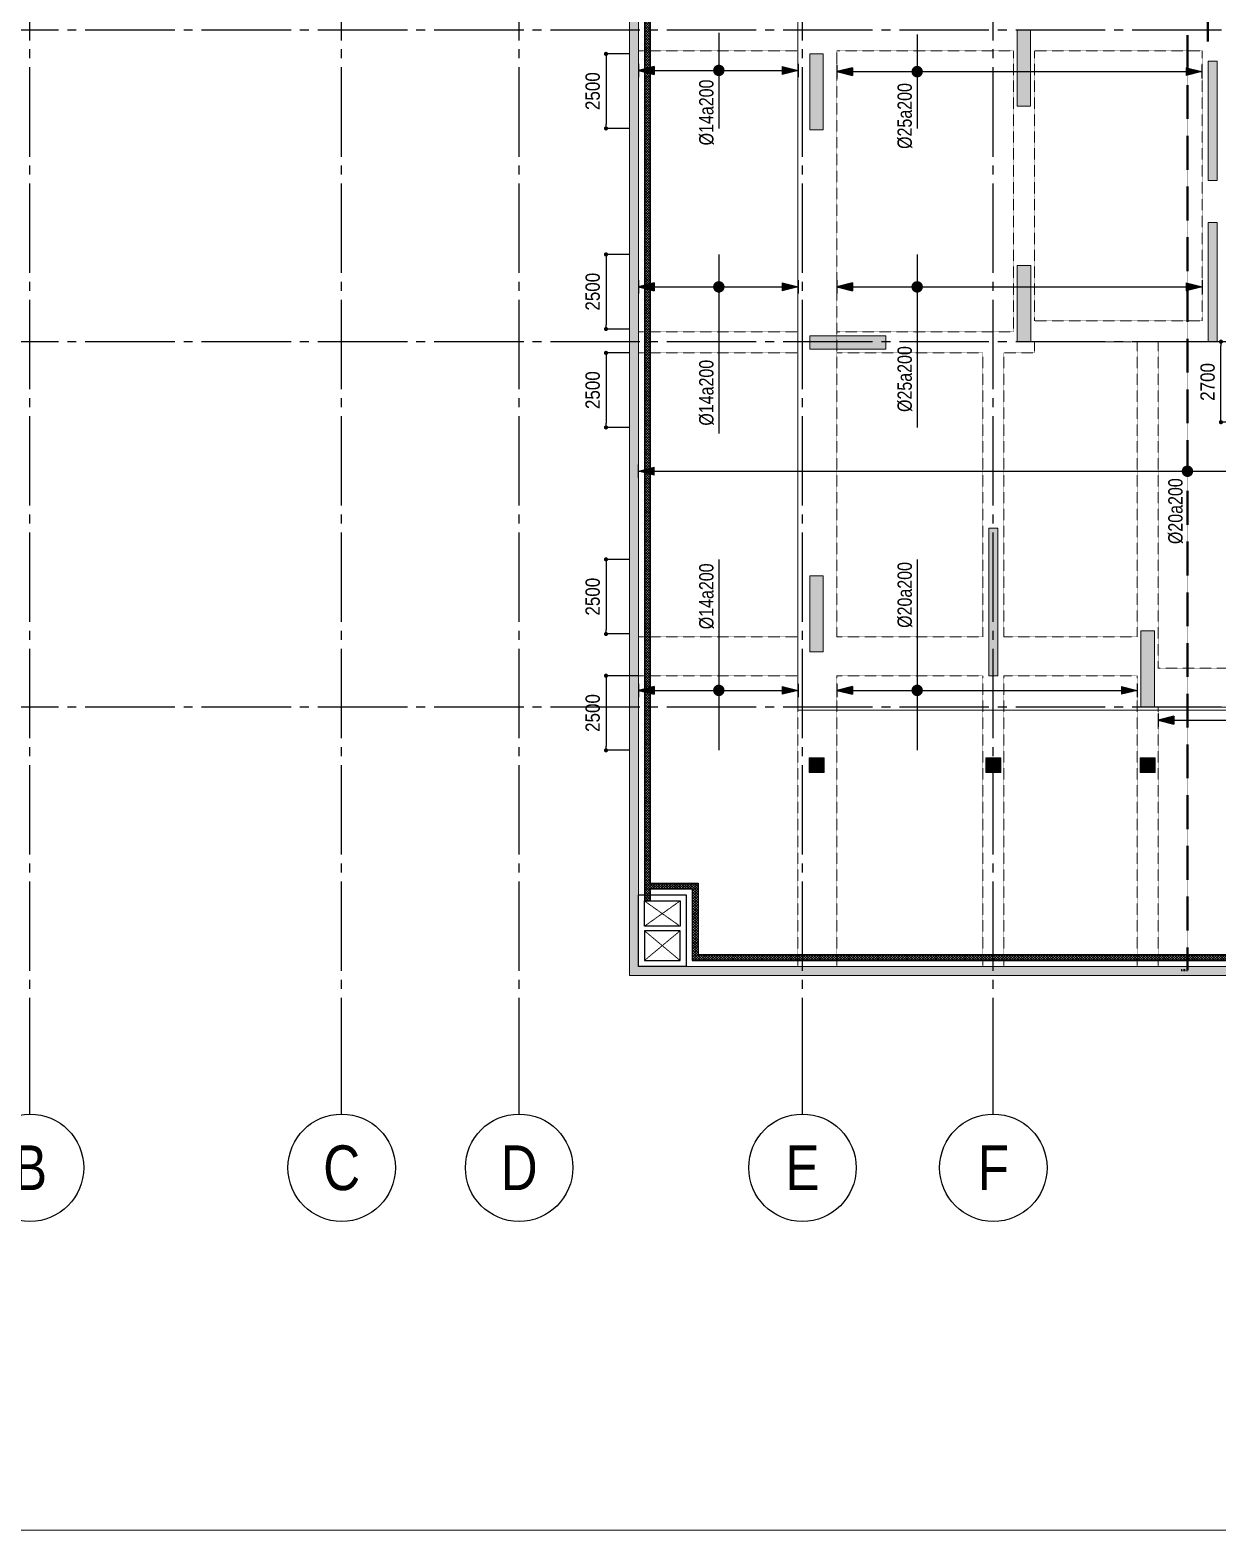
# Model space of a CAD drawing. Header units: millimetres. Extents: x -3819597 to -2591384, y 582389 to 820195.
# Drawn here: x -3420124 to -3380324, y 582389 to 632681 of the extents above; entities that cross this region are included whole.
import ezdxf
from ezdxf.enums import TextEntityAlignment as Align

# ---------------------------------------------------------------- set-up
doc = ezdxf.new("R2010")
doc.units = ezdxf.units.MM
doc.header["$MEASUREMENT"] = 0
for name, pattern in [('CENTER', [2, 1.25, -0.25, 0.25, -0.25]), ('CHG_XX_Cot_Ham 2$0$MB_Luoi truc$0$HTT Hidden 21', [3, 2, -1]), ('CHG_XX_Damsan_Ham 2$0$CHG_XX_Damsan_Ham 2$0$HIDDEN', [0.375, 0.25, -0.125]), ('CHG_XX_Luoi truc$0$MB_Luoi truc$0$Center101', [13, 10, -1, 1, -1]), ('HIDDEN', [0.375, 0.25, -0.125])]:
    doc.linetypes.add(name, pattern=pattern)
doc.layers.get('0').update_dxf_attribs({"lineweight": 9})
doc.layers.get('Defpoints').update_dxf_attribs({"color": 10, "lineweight": 0})
for name, color, linetype in [('02HN. TEXT B', 1, 'Continuous'), ('08HN. SSS X', 6, 'Continuous'), ('12HN. GRID', 1, 'CENTER'), ('CHG_XX_Cot_Ham 2$0$mb_cot tang 1-3$0$Concrete Line', 6, 'Continuous'), ('CHG_XX_Damsan_Ham 2$0$CHG_XX_Damsan_Ham 2$0$MEP-00-GENERAL-35', 2, 'Continuous'), ('CHG_XX_Luoi truc$0$Grid', 34, 'Continuous'), ('CHG_XX_Luoi truc$0$Grid Line', 8, 'CHG_XX_Luoi truc$0$MB_Luoi truc$0$Center101'), ('dim', 51, 'Continuous')]:
    doc.layers.add(name, color=color, linetype=linetype)
for name, color, linetype, lineweight, plot in [('CHG_XX_Cot_Ham 2$0$NS-Column-H2', 90, 'Continuous', 13, False), ('CHG_XX_Cot_Ham 2$0$NS-Column-H2 @ 1', 90, 'Continuous', 13, False), ('CHG_XX_Cot_Ham 2$0$NS-Column-H2 @ 150', 90, 'Continuous', 13, False)]:
    doc.layers.add(name, color=color, linetype=linetype, lineweight=lineweight, plot=plot)
for name, color, linetype, lineweight in [('CHG_XX_Cot_Ham 2$0$NS-Pier-H2', 150, 'Continuous', 13), ('CHG_XX_Cot_Ham 2$0$NS-Pier-H2 @ 1', 150, 'Continuous', 13), ('CHG_XX_Cot_Ham 2$0$NS-Pier-H2 @ 150', 150, 'Continuous', 13), ("CHG_XX_Damsan_Ham 2$0$CHG_XX_Damsan_Ham 2$0$'S_General_Hidden_1 Thin", 1, 'CHG_XX_Damsan_Ham 2$0$CHG_XX_Damsan_Ham 2$0$HIDDEN', 18), ('CHG_XX_Damsan_Ham 2$0$CHG_XX_Damsan_Ham 2$0$CHG_XX_Damsan_Ham 2$0$Start net bao', 3, 'Continuous', 18), ('CHG_XX_Damsan_Ham 2$0$CHG_XX_Damsan_Ham 2$0$DBAO', 3, 'Continuous', 13), ('CHG_XX_Damsan_Ham 2$0$CHG_XX_Damsan_Ham 2$0$DMo', 9, 'CHG_XX_Damsan_Ham 2$0$CHG_XX_Damsan_Ham 2$0$HIDDEN', 9), ('CHG_XX_Damsan_Ham 2$0$CHG_XX_Damsan_Ham 2$0$DTE-MEP-H-SLAB TEXT', 3, 'Continuous', 0), ('CHG_XX_Damsan_Ham 2$0$CHG_XX_Damsan_Ham 2$0$mach ngung thi cong', 6, 'Continuous', 13), ('CHG_XX_Damsan_Ham 2$0$CHG_XX_Damsan_Ham 2$0$Start hatch', 8, 'Continuous', 25), ('CHG_XX_Damsan_Ham 2$0$CHG_XX_Damsan_Ham 2$0$Start hatch @ 1', 8, 'Continuous', 25), ('CHG_XX_Damsan_Ham 2$0$CHG_XX_Damsan_Ham 2$0$Start net bao', 3, 'Continuous', 18), ('CHG_XX_Damsan_Ham 2$0$HATCH', 57, 'Continuous', 9), ('CHG_XX_Damsan_Ham 2$0$mach ngung thi cong', 6, 'Continuous', 13), ('thep chay suot', 5, 'HIDDEN', 40)]:
    doc.layers.add(name, color=color, linetype=linetype, lineweight=lineweight)
doc.styles.add('[HN042014]STYLE', font='arial.ttf', dxfattribs={"width": 0.8})
doc.styles.add('CHG_XX_Luoi truc$0$MB_Luoi truc$0$Grid A-F$0$VNI-HelveCB', font='VHELVCB_0.TTF')
doc.styles.add('MB_Luoi truc$0$Arial_C', font='arial.ttf', dxfattribs={"width": 0.85})
doc.dimstyles.new('200', dxfattribs={"dimscale": 200, "dimtxt": 2.4, "dimasz": 0.7, "dimexe": 0.0003, "dimexo": 0, "dimgap": 1, "dimtad": 1, "dimdec": 0, "dimzin": 12, "dimdsep": 46, "dimtxsty": 'MB_Luoi truc$0$Arial_C', "dimblk": 'MB_Luoi truc$0$_Dot', "dimcen": 0.5, "dimclrd": 256, "dimclre": 8, "dimclrt": 1, "dimadec": 0, "dimazin": 0, "dimtfac": 1, "dimtdec": 0, "dimtix": 1, "dimtmove": 2, "dimatfit": 3, "dimldrblk": 'MB_Luoi truc$0$HTT Arrow 30', "dimfxl": 1, "dimtolj": 1, "dimtzin": 0, "dimlwe": -1, "dimarcsym": 0})

# ---------------------------------------------------------------- blocks, each defined once
blk = doc.blocks.new('*U698')
at = {"layer": '12HN. GRID', "linetype": 'Continuous'}
h = blk.add_hatch(color=256, dxfattribs=at)
h.dxf.hatch_style = 1
h.paths.add_polyline_path([(-44, 5960), (44, 5960), (0, 6136)])
for p, q in [((-75, 6136), (75, 6136)), ((-44, 5960), (0, 6136)), ((0, 6136), (0, -8597)), ((0, 6136), (44, 5960)), ((-44, 5960), (44, 5960))]:
    blk.add_line(p, q, dxfattribs=at)
at = {"layer": '12HN. GRID', "linetype": 'Continuous', "const_width": 64, "flags": 128}
blk.add_lwpolyline([(-32, 0, 1), (32, 0, 1)], format="xyb", close=True, dxfattribs=at)
at = {"layer": 'thep chay suot', "linetype": 'ByBlock', "ltscale": 0.001}
for p, q in [((-5576, 0), (-5576, 70)), ((4872, 0), (4872, 0))]:
    blk.add_line(p, q, dxfattribs=at)
at = {"layer": 'thep chay suot', "linetype": 'HIDDEN', "ltscale": 10}
blk.add_line((-5576, 0), (4872, 0), dxfattribs=at)
at = {"layer": '02HN. TEXT B', "linetype": 'ByBlock', "style": '[HN042014]STYLE', "width": 0.8, "flags": 8}
blk.add_attdef('1', text='', height=160, dxfattribs=at).set_placement((-815, 134), align=Align.MIDDLE_LEFT)
blk.add_attdef('0', text='', height=160, dxfattribs=at).set_placement((-351, 11), align=Align.MIDDLE_CENTER)
at = {"layer": 'Defpoints', "color": 9, "linetype": 'ByBlock', "style": '[HN042014]STYLE', "width": 0.8, "flags": 9}
for tag, p in [('2', (27457, 1373)), ('3', (27457, 969)), ('4', (27457, 564)), ('5', (27457, 173))]:
    blk.add_attdef(tag, text='', height=250, dxfattribs=at).set_placement(p, align=Align.MIDDLE_CENTER)
blk = doc.blocks.new('*U359')
at = {"layer": '12HN. GRID', "linetype": 'Continuous'}
h = blk.add_hatch(color=256, dxfattribs=at)
h.dxf.hatch_style = 1
h.paths.add_polyline_path([(-44, 723), (44, 723), (0, 899)])
h = blk.add_hatch(color=256, dxfattribs=at)
h.dxf.hatch_style = 1
h.paths.add_polyline_path([(0, -3181), (44, -3005), (-44, -3005)])
at = {"layer": '08HN. SSS X', "linetype": 'ByBlock', "ltscale": 10}
for p, q in [((-415, 0), (635, 0)), ((-415, 0), (-415, 0)), ((635, 0), (635, 0))]:
    blk.add_line(p, q, dxfattribs=at)
at = {"layer": '12HN. GRID', "linetype": 'Continuous'}
for p, q in [((-75, 899), (75, 899)), ((-44, 723), (0, 899)), ((0, 899), (0, -3181)), ((0, 899), (44, 723)), ((-44, 723), (44, 723)), ((-44, -3005), (44, -3005)), ((-44, -3005), (0, -3181)), ((0, -3181), (44, -3005)), ((-75, -3181), (75, -3181))]:
    blk.add_line(p, q, dxfattribs=at)
at = {"layer": '12HN. GRID', "linetype": 'Continuous', "const_width": 64, "flags": 128}
blk.add_lwpolyline([(-32, 0, -1), (32, 0, -1)], format="xyb", close=True, dxfattribs=at)
at = {"layer": '02HN. TEXT B', "linetype": 'ByBlock', "style": '[HN042014]STYLE', "width": 0.8, "flags": 8}
blk.add_attdef('1', text='', height=160, dxfattribs=at).set_placement((129, 140), align=Align.MIDDLE_LEFT)
blk.add_attdef('0', text='', height=160, dxfattribs=at).set_placement((1102, 160), align=Align.MIDDLE_CENTER)
at = {"layer": 'Defpoints', "color": 9, "linetype": 'ByBlock', "style": '[HN042014]STYLE', "width": 0.8, "flags": 9}
for tag, p in [('2', (1485, 124)), ('3', (1485, -281)), ('4', (1485, -686)), ('5', (1485, -1076))]:
    blk.add_attdef(tag, text='', height=250, dxfattribs=at).set_placement(p, align=Align.MIDDLE_CENTER)
blk = doc.blocks.new('MB_Luoi truc$0$_Dot')
at = {"color": 0, "linetype": 'ByBlock', "lineweight": -2}
blk.add_line((-0.5, 0), (-1, 0), dxfattribs=at)
at = {"color": 0, "linetype": 'ByBlock', "const_width": 0.5}
blk.add_lwpolyline([(-0.25, 0, 1), (0.25, 0, 1)], format="xyb", close=True, dxfattribs=at)
blk = doc.blocks.new('*D358')
at = {"layer": 'Defpoints', "color": 0, "ltscale": 1500, "transparency": 16777216}
for p in [(-3400024, 631881), (-3400811, 629381), (-3400024, 629381)]:
    blk.add_point(p, dxfattribs=at)
at = {"layer": 'dim', "color": 8, "ltscale": 1500, "transparency": 16777216}
for p, q in [((-3400024, 631881), (-3400811, 631881)), ((-3400024, 629381), (-3400811, 629381))]:
    blk.add_line(p, q, dxfattribs=at)
at = {"layer": 'dim', "lineweight": -2, "ltscale": 1500, "transparency": 16777216}
blk.add_line((-3400811, 631741), (-3400811, 629521), dxfattribs=at)
at = {"layer": 'dim', "lineweight": -2, "ltscale": 1500, "transparency": 16777216, "xscale": 140, "yscale": 140, "zscale": 140}
for p, rotation in [((-3400811, 631881), 90), ((-3400811, 629381), 270)]:
    blk.add_blockref('MB_Luoi truc$0$_Dot', p, dxfattribs=dict(at, rotation=rotation))
at = {"layer": 'dim', "color": 1, "ltscale": 1500, "transparency": 16777216, "insert": (-3401256, 630631), "char_height": 480, "attachment_point": 5, "rotation": 90, "style": 'MB_Luoi truc$0$Arial_C'}
blk.add_mtext('\\A1;2500', dxfattribs=at)
blk = doc.blocks.new('MB_Luoi truc$0$HTT Arrow 30')
blk.add_hatch(color=256).paths.add_polyline_path([(-2.5, 0.375), (-2.5, -0.375), (0, 0)])
at = {"color": 0, "linetype": 'ByBlock', "lineweight": -2}
for p, q in [((0, 0), (-2.5, 0.375)), ((-2.5, -0.375), (-2.5, 0.375)), ((0, 0), (-2.5, -0.375))]:
    blk.add_line(p, q, dxfattribs=at)
blk = doc.blocks.new('*U360')
at = {"layer": '12HN. GRID', "linetype": 'Continuous'}
h = blk.add_hatch(color=256, dxfattribs=at)
h.dxf.hatch_style = 1
h.paths.add_polyline_path([(-44, 723), (44, 723), (0, 899)])
h = blk.add_hatch(color=256, dxfattribs=at)
h.dxf.hatch_style = 1
h.paths.add_polyline_path([(0, -3184), (44, -3008), (-44, -3008)])
at = {"layer": '08HN. SSS X', "linetype": 'ByBlock', "ltscale": 10}
for p, q in [((-362, 0), (1571, 0)), ((-362, 0), (-362, 0)), ((1571, 0), (1571, 0))]:
    blk.add_line(p, q, dxfattribs=at)
at = {"layer": '12HN. GRID', "linetype": 'Continuous'}
for p, q in [((-75, 899), (75, 899)), ((-44, 723), (0, 899)), ((0, 899), (0, -3184)), ((0, 899), (44, 723)), ((-44, 723), (44, 723)), ((-44, -3008), (44, -3008)), ((-44, -3008), (0, -3184)), ((0, -3184), (44, -3008)), ((-75, -3184), (75, -3184))]:
    blk.add_line(p, q, dxfattribs=at)
at = {"layer": '12HN. GRID', "linetype": 'Continuous', "const_width": 64, "flags": 128}
blk.add_lwpolyline([(-32, 0, -1), (32, 0, -1)], format="xyb", close=True, dxfattribs=at)
at = {"layer": '02HN. TEXT B', "linetype": 'ByBlock', "style": '[HN042014]STYLE', "width": 0.8, "flags": 8}
blk.add_attdef('1', text='', height=160, dxfattribs=at).set_placement((664, 140), align=Align.MIDDLE_LEFT)
blk.add_attdef('0', text='', height=160, dxfattribs=at).set_placement((1102, 160), align=Align.MIDDLE_CENTER)
at = {"layer": 'Defpoints', "color": 9, "linetype": 'ByBlock', "style": '[HN042014]STYLE', "width": 0.8, "flags": 9}
for tag, p in [('2', (2330, 124)), ('3', (2330, -281)), ('4', (2330, -686)), ('5', (2330, -1076))]:
    blk.add_attdef(tag, text='', height=250, dxfattribs=at).set_placement(p, align=Align.MIDDLE_CENTER)
blk = doc.blocks.new('*U361')
at = {"layer": '12HN. GRID', "linetype": 'Continuous'}
h = blk.add_hatch(color=256, dxfattribs=at)
h.dxf.hatch_style = 1
h.paths.add_polyline_path([(-44, 723), (44, 723), (0, 899)])
h = blk.add_hatch(color=256, dxfattribs=at)
h.dxf.hatch_style = 1
h.paths.add_polyline_path([(0, -885), (44, -709), (-44, -709)])
at = {"layer": '08HN. SSS X', "linetype": 'ByBlock', "ltscale": 10}
for p, q in [((-422, 0), (648, 0)), ((-422, 0), (-422, 0)), ((648, 0), (648, 0))]:
    blk.add_line(p, q, dxfattribs=at)
at = {"layer": '12HN. GRID', "linetype": 'Continuous'}
for p, q in [((-75, 899), (75, 899)), ((-44, 723), (0, 899)), ((0, 899), (0, -885)), ((0, 899), (44, 723)), ((-44, 723), (44, 723)), ((-44, -709), (44, -709)), ((-44, -709), (0, -885)), ((0, -885), (44, -709)), ((-75, -885), (75, -885))]:
    blk.add_line(p, q, dxfattribs=at)
at = {"layer": '12HN. GRID', "linetype": 'Continuous', "const_width": 64, "flags": 128}
blk.add_lwpolyline([(-32, 0, -1), (32, 0, -1)], format="xyb", close=True, dxfattribs=at)
at = {"layer": '02HN. TEXT B', "linetype": 'ByBlock', "style": '[HN042014]STYLE', "width": 0.8, "flags": 8}
blk.add_attdef('1', text='', height=160, dxfattribs=at).set_placement((103, 140), align=Align.MIDDLE_LEFT)
blk.add_attdef('0', text='', height=160, dxfattribs=at).set_placement((1102, 160), align=Align.MIDDLE_CENTER)
at = {"layer": 'Defpoints', "color": 9, "linetype": 'ByBlock', "style": '[HN042014]STYLE', "width": 0.8, "flags": 9}
for tag, p in [('2', (1498, 124)), ('3', (1498, -281)), ('4', (1498, -686)), ('5', (1498, -1076))]:
    blk.add_attdef(tag, text='', height=250, dxfattribs=at).set_placement(p, align=Align.MIDDLE_CENTER)
blk = doc.blocks.new('*D362')
at = {"layer": 'Defpoints', "color": 0, "ltscale": 1500, "transparency": 16777216}
for p in [(-3400024, 625156), (-3400811, 622656), (-3400024, 622656)]:
    blk.add_point(p, dxfattribs=at)
at = {"layer": 'dim', "color": 8, "ltscale": 1500, "transparency": 16777216}
for p, q in [((-3400024, 625156), (-3400811, 625156)), ((-3400024, 622656), (-3400811, 622656))]:
    blk.add_line(p, q, dxfattribs=at)
at = {"layer": 'dim', "lineweight": -2, "ltscale": 1500, "transparency": 16777216}
blk.add_line((-3400811, 625016), (-3400811, 622796), dxfattribs=at)
at = {"layer": 'dim', "lineweight": -2, "ltscale": 1500, "transparency": 16777216, "xscale": 140, "yscale": 140, "zscale": 140}
for p, rotation in [((-3400811, 625156), 90), ((-3400811, 622656), 270)]:
    blk.add_blockref('MB_Luoi truc$0$_Dot', p, dxfattribs=dict(at, rotation=rotation))
at = {"layer": 'dim', "color": 1, "ltscale": 1500, "transparency": 16777216, "insert": (-3401256, 623906), "char_height": 480, "attachment_point": 5, "rotation": 90, "style": 'MB_Luoi truc$0$Arial_C'}
blk.add_mtext('\\A1;2500', dxfattribs=at)
blk = doc.blocks.new('*D363')
at = {"layer": 'Defpoints', "color": 0, "ltscale": 1500, "transparency": 16777216}
for p in [(-3400024, 621856), (-3400811, 619356), (-3400024, 619356)]:
    blk.add_point(p, dxfattribs=at)
at = {"layer": 'dim', "color": 8, "ltscale": 1500, "transparency": 16777216}
for p, q in [((-3400024, 621856), (-3400811, 621856)), ((-3400024, 619356), (-3400811, 619356))]:
    blk.add_line(p, q, dxfattribs=at)
at = {"layer": 'dim', "lineweight": -2, "ltscale": 1500, "transparency": 16777216}
blk.add_line((-3400811, 621716), (-3400811, 619496), dxfattribs=at)
at = {"layer": 'dim', "lineweight": -2, "ltscale": 1500, "transparency": 16777216, "xscale": 140, "yscale": 140, "zscale": 140}
for p, rotation in [((-3400811, 621856), 90), ((-3400811, 619356), 270)]:
    blk.add_blockref('MB_Luoi truc$0$_Dot', p, dxfattribs=dict(at, rotation=rotation))
at = {"layer": 'dim', "color": 1, "ltscale": 1500, "transparency": 16777216, "insert": (-3401256, 620606), "char_height": 480, "attachment_point": 5, "rotation": 90, "style": 'MB_Luoi truc$0$Arial_C'}
blk.add_mtext('\\A1;2500', dxfattribs=at)
blk = doc.blocks.new('*U364')
at = {"layer": '12HN. GRID', "linetype": 'Continuous'}
h = blk.add_hatch(color=256, dxfattribs=at)
h.dxf.hatch_style = 1
h.paths.add_polyline_path([(-44, 723), (44, 723), (0, 899)])
h = blk.add_hatch(color=256, dxfattribs=at)
h.dxf.hatch_style = 1
h.paths.add_polyline_path([(0, -885), (44, -709), (-44, -709)])
at = {"layer": '08HN. SSS X', "linetype": 'ByBlock', "ltscale": 10}
for p, q in [((-362, 0), (1638, 0)), ((-362, 0), (-362, 0)), ((1638, 0), (1638, 0))]:
    blk.add_line(p, q, dxfattribs=at)
at = {"layer": '12HN. GRID', "linetype": 'Continuous'}
for p, q in [((-75, 899), (75, 899)), ((-44, 723), (0, 899)), ((0, 899), (0, -885)), ((0, 899), (44, 723)), ((-44, 723), (44, 723)), ((-44, -709), (44, -709)), ((-44, -709), (0, -885)), ((0, -885), (44, -709)), ((-75, -885), (75, -885))]:
    blk.add_line(p, q, dxfattribs=at)
at = {"layer": '12HN. GRID', "linetype": 'Continuous', "const_width": 64, "flags": 128}
blk.add_lwpolyline([(-32, 0, -1), (32, 0, -1)], format="xyb", close=True, dxfattribs=at)
at = {"layer": '02HN. TEXT B', "linetype": 'ByBlock', "style": '[HN042014]STYLE', "width": 0.8, "flags": 8}
blk.add_attdef('1', text='', height=160, dxfattribs=at).set_placement((817, 140), align=Align.MIDDLE_LEFT)
blk.add_attdef('0', text='', height=160, dxfattribs=at).set_placement((1102, 160), align=Align.MIDDLE_CENTER)
at = {"layer": 'Defpoints', "color": 9, "linetype": 'ByBlock', "style": '[HN042014]STYLE', "width": 0.8, "flags": 9}
for tag, p in [('2', (2421, 124)), ('3', (2421, -281)), ('4', (2421, -686)), ('5', (2421, -1076))]:
    blk.add_attdef(tag, text='', height=250, dxfattribs=at).set_placement(p, align=Align.MIDDLE_CENTER)
blk = doc.blocks.new('*U368')
at = {"layer": '12HN. GRID', "linetype": 'Continuous'}
h = blk.add_hatch(color=256, dxfattribs=at)
h.dxf.hatch_style = 1
h.paths.add_polyline_path([(-44, 723), (44, 723), (0, 899)])
h = blk.add_hatch(color=256, dxfattribs=at)
h.dxf.hatch_style = 1
h.paths.add_polyline_path([(0, -2459), (44, -2283), (-44, -2283)])
at = {"layer": '08HN. SSS X', "linetype": 'ByBlock', "ltscale": 10}
for p, q in [((-1464, 0), (667, 0)), ((-1464, 0), (-1464, 0)), ((667, 0), (667, 0))]:
    blk.add_line(p, q, dxfattribs=at)
at = {"layer": '12HN. GRID', "linetype": 'Continuous'}
for p, q in [((-75, 899), (75, 899)), ((-44, 723), (0, 899)), ((0, 899), (0, -2459)), ((0, 899), (44, 723)), ((-44, 723), (44, 723)), ((-44, -2283), (44, -2283)), ((-44, -2283), (0, -2459)), ((0, -2459), (44, -2283)), ((-75, -2459), (75, -2459))]:
    blk.add_line(p, q, dxfattribs=at)
at = {"layer": '12HN. GRID', "linetype": 'Continuous', "const_width": 64, "flags": 128}
blk.add_lwpolyline([(-32, 0, -1), (32, 0, -1)], format="xyb", close=True, dxfattribs=at)
at = {"layer": '02HN. TEXT B', "linetype": 'ByBlock', "style": '[HN042014]STYLE', "width": 0.8, "flags": 8}
blk.add_attdef('1', text='', height=160, dxfattribs=at).set_placement((-1433, 140), align=Align.MIDDLE_LEFT)
blk.add_attdef('0', text='', height=160, dxfattribs=at).set_placement((1102, 160), align=Align.MIDDLE_CENTER)
at = {"layer": 'Defpoints', "color": 9, "linetype": 'ByBlock', "style": '[HN042014]STYLE', "width": 0.8, "flags": 9}
for tag, p in [('2', (1228, 124)), ('3', (1228, -281)), ('4', (1228, -686)), ('5', (1228, -1076))]:
    blk.add_attdef(tag, text='', height=250, dxfattribs=at).set_placement(p, align=Align.MIDDLE_CENTER)
blk = doc.blocks.new('*D365')
at = {"layer": 'Defpoints', "color": 0, "ltscale": 1500, "transparency": 16777216}
for p in [(-3400024, 614931), (-3400811, 612431), (-3400024, 612431)]:
    blk.add_point(p, dxfattribs=at)
at = {"layer": 'dim', "color": 8, "ltscale": 1500, "transparency": 16777216}
for p, q in [((-3400024, 614931), (-3400811, 614931)), ((-3400024, 612431), (-3400811, 612431))]:
    blk.add_line(p, q, dxfattribs=at)
at = {"layer": 'dim', "lineweight": -2, "ltscale": 1500, "transparency": 16777216}
blk.add_line((-3400811, 614791), (-3400811, 612571), dxfattribs=at)
at = {"layer": 'dim', "lineweight": -2, "ltscale": 1500, "transparency": 16777216, "xscale": 140, "yscale": 140, "zscale": 140}
for p, rotation in [((-3400811, 614931), 90), ((-3400811, 612431), 270)]:
    blk.add_blockref('MB_Luoi truc$0$_Dot', p, dxfattribs=dict(at, rotation=rotation))
at = {"layer": 'dim', "color": 1, "ltscale": 1500, "transparency": 16777216, "insert": (-3401256, 613681), "char_height": 480, "attachment_point": 5, "rotation": 90, "style": 'MB_Luoi truc$0$Arial_C'}
blk.add_mtext('\\A1;2500', dxfattribs=at)
blk = doc.blocks.new('*D366')
at = {"layer": 'Defpoints', "color": 0, "ltscale": 1500, "transparency": 16777216}
for p in [(-3399724, 611031), (-3400811, 608531), (-3400024, 608531)]:
    blk.add_point(p, dxfattribs=at)
at = {"layer": 'dim', "color": 8, "ltscale": 1500, "transparency": 16777216}
for p, q in [((-3399724, 611031), (-3400811, 611031)), ((-3400024, 608531), (-3400811, 608531))]:
    blk.add_line(p, q, dxfattribs=at)
at = {"layer": 'dim', "lineweight": -2, "ltscale": 1500, "transparency": 16777216}
blk.add_line((-3400811, 610891), (-3400811, 608671), dxfattribs=at)
at = {"layer": 'dim', "lineweight": -2, "ltscale": 1500, "transparency": 16777216, "xscale": 140, "yscale": 140, "zscale": 140}
for p, rotation in [((-3400811, 611031), 90), ((-3400811, 608531), 270)]:
    blk.add_blockref('MB_Luoi truc$0$_Dot', p, dxfattribs=dict(at, rotation=rotation))
at = {"layer": 'dim', "color": 1, "ltscale": 1500, "transparency": 16777216, "insert": (-3401256, 609781), "char_height": 480, "attachment_point": 5, "rotation": 90, "style": 'MB_Luoi truc$0$Arial_C'}
blk.add_mtext('\\A1;2500', dxfattribs=at)
blk = doc.blocks.new('*U367')
at = {"layer": '12HN. GRID', "linetype": 'Continuous'}
h = blk.add_hatch(color=256, dxfattribs=at)
h.dxf.hatch_style = 1
h.paths.add_polyline_path([(-44, 723), (44, 723), (0, 899)])
h = blk.add_hatch(color=256, dxfattribs=at)
h.dxf.hatch_style = 1
h.paths.add_polyline_path([(0, -885), (44, -709), (-44, -709)])
at = {"layer": '08HN. SSS X', "linetype": 'ByBlock', "ltscale": 10}
for p, q in [((-1464, 0), (667, 0)), ((-1464, 0), (-1464, 0)), ((667, 0), (667, 0))]:
    blk.add_line(p, q, dxfattribs=at)
at = {"layer": '12HN. GRID', "linetype": 'Continuous'}
for p, q in [((-75, 899), (75, 899)), ((-44, 723), (0, 899)), ((0, 899), (0, -885)), ((0, 899), (44, 723)), ((-44, 723), (44, 723)), ((-44, -709), (44, -709)), ((-44, -709), (0, -885)), ((0, -885), (44, -709)), ((-75, -885), (75, -885))]:
    blk.add_line(p, q, dxfattribs=at)
at = {"layer": '12HN. GRID', "linetype": 'Continuous', "const_width": 64, "flags": 128}
blk.add_lwpolyline([(-32, 0, -1), (32, 0, -1)], format="xyb", close=True, dxfattribs=at)
at = {"layer": '02HN. TEXT B', "linetype": 'ByBlock', "style": '[HN042014]STYLE', "width": 0.8, "flags": 8}
blk.add_attdef('1', text='', height=160, dxfattribs=at).set_placement((-1418, 140), align=Align.MIDDLE_LEFT)
blk.add_attdef('0', text='', height=160, dxfattribs=at).set_placement((1102, 160), align=Align.MIDDLE_CENTER)
at = {"layer": 'Defpoints', "color": 9, "linetype": 'ByBlock', "style": '[HN042014]STYLE', "width": 0.8, "flags": 9}
for tag, p in [('2', (1320, 124)), ('3', (1320, -281)), ('4', (1320, -686)), ('5', (1320, -1076))]:
    blk.add_attdef(tag, text='', height=250, dxfattribs=at).set_placement(p, align=Align.MIDDLE_CENTER)
blk = doc.blocks.new('*U477')
at = {"layer": '12HN. GRID', "linetype": 'Continuous'}
h = blk.add_hatch(color=256, dxfattribs=at)
h.dxf.hatch_style = 1
h.paths.add_polyline_path([(-44, 6026), (44, 6026), (0, 6202)])
for p, q in [((-75, 6202), (75, 6202)), ((-44, 6026), (0, 6202)), ((0, 6202), (0, -9857)), ((0, 6202), (44, 6026)), ((-44, 6026), (44, 6026))]:
    blk.add_line(p, q, dxfattribs=at)
at = {"layer": '02HN. TEXT B', "linetype": 'ByBlock', "style": '[HN042014]STYLE', "width": 0.8, "flags": 8}
blk.add_attdef('1', text='', height=160, dxfattribs=at).set_placement((-1433, 140), align=Align.MIDDLE_LEFT)
blk.add_attdef('0', text='', height=160, dxfattribs=at).set_placement((1102, 160), align=Align.MIDDLE_CENTER)
at = {"layer": 'Defpoints', "color": 9, "linetype": 'ByBlock', "style": '[HN042014]STYLE', "width": 0.8, "flags": 9}
for tag, p in [('2', (894, 312)), ('3', (894, -93)), ('4', (894, -498)), ('5', (894, -888))]:
    blk.add_attdef(tag, text='', height=250, dxfattribs=at).set_placement(p, align=Align.MIDDLE_CENTER)
blk = doc.blocks.new('*D480')
at = {"layer": 'Defpoints', "color": 0, "ltscale": 1500, "transparency": 16777216}
for p in [(-3380192, 622231), (-3378858, 622231), (-3378858, 619531)]:
    blk.add_point(p, dxfattribs=at)
at = {"layer": 'dim', "color": 8, "ltscale": 1500, "transparency": 16777216}
for p, q in [((-3378858, 622231), (-3380193, 622231)), ((-3378858, 619531), (-3380193, 619531))]:
    blk.add_line(p, q, dxfattribs=at)
at = {"layer": 'dim', "lineweight": -2, "ltscale": 1500, "transparency": 16777216}
blk.add_line((-3380192, 619671), (-3380192, 622091), dxfattribs=at)
at = {"layer": 'dim', "lineweight": -2, "ltscale": 1500, "transparency": 16777216, "xscale": 140, "yscale": 140, "zscale": 140}
for p, rotation in [((-3380192, 622231), 90), ((-3380192, 619531), 270)]:
    blk.add_blockref('MB_Luoi truc$0$_Dot', p, dxfattribs=dict(at, rotation=rotation))
at = {"layer": 'dim', "color": 1, "ltscale": 1500, "transparency": 16777216, "insert": (-3380638, 620881), "char_height": 480, "attachment_point": 5, "rotation": 90, "style": 'MB_Luoi truc$0$Arial_C'}
blk.add_mtext('\\A1;2700', dxfattribs=at)
blk = doc.blocks.new('*U722')
at = {"layer": 'thep chay suot', "linetype": 'HIDDEN', "ltscale": 10}
blk.add_line((-10637, 0), (10041, 0), dxfattribs=at)
at = {"layer": 'thep chay suot', "linetype": 'ByBlock', "ltscale": 0.001}
blk.add_line((-10637, 0), (-10637, 0), dxfattribs=at)
at = {"layer": '02HN. TEXT B', "linetype": 'ByBlock', "style": '[HN042014]STYLE', "width": 0.8, "flags": 8}
blk.add_attdef('1', text='', height=160, dxfattribs=at).set_placement((-815, 134), align=Align.MIDDLE_LEFT)
blk.add_attdef('0', text='', height=160, dxfattribs=at).set_placement((-351, 11), align=Align.MIDDLE_CENTER)
at = {"layer": 'Defpoints', "color": 9, "linetype": 'ByBlock', "style": '[HN042014]STYLE', "width": 0.8, "flags": 9}
for tag, p in [('2', (12010, 883)), ('3', (12010, 479)), ('4', (12010, 74)), ('5', (12010, -317))]:
    blk.add_attdef(tag, text='', height=250, dxfattribs=at).set_placement(p, align=Align.MIDDLE_CENTER)
blk = doc.blocks.new('*U1035')
at = {"layer": 'CHG_XX_Cot_Ham 2$0$NS-Pier-H2 @ 1'}
h = blk.add_hatch(color=256, dxfattribs=at)
h.dxf.hatch_style = 1
h.paths.add_polyline_path([(450, 0), (0, 0), (0, -2550), (450, -2550)])
at = {"layer": 'CHG_XX_Cot_Ham 2$0$NS-Pier-H2 @ 150'}
h = blk.add_hatch(color=256, dxfattribs=at)
h.dxf.hatch_style = 1
h.paths.add_polyline_path([(450, 0), (0, 0), (0, -2550), (450, -2550)])
blk = doc.blocks.new('CHG_XX_Cot_Ham 2$0$Block A_C450x2250')
at = {"layer": 'CHG_XX_Cot_Ham 2$0$NS-Pier-H2'}
blk.add_lwpolyline([(450, -2550), (0, -2550), (0, 0), (450, 0)], close=True, dxfattribs=at)
blk.add_blockref('*U1035', (0, 0), dxfattribs=at)
blk = doc.blocks.new('CHG_XX_Cot_Ham 2$0$Block A_C4950x300')
at = {"layer": 'CHG_XX_Cot_Ham 2$0$NS-Pier-H2'}
h = blk.add_hatch(color=256, dxfattribs=at)
h.dxf.hatch_style = 1
h.paths.add_polyline_path([(4950, -300), (4950, 0), (0, 0), (0, -300)])
blk.add_lwpolyline([(4950, -300), (4950, 0), (0, 0), (0, -300)], close=True, dxfattribs=at)
blk = doc.blocks.new('CHG_XX_Cot_Ham 2$0$300x9400')
at = {"layer": 'CHG_XX_Cot_Ham 2$0$NS-Pier-H2'}
h = blk.add_hatch(color=5, dxfattribs=at)
h.dxf.hatch_style = 1
h.paths.add_polyline_path([(0, -4000), (300, -4000), (300, 0), (0, 0)])
h.paths.add_polyline_path([(300, -5400), (0, -5400), (0, -9400), (300, -9400)])
for points in [[(300, 0), (0, 0), (0, -4000), (300, -4000)], [(300, -5400), (0, -5400), (0, -9400), (300, -9400)]]:
    blk.add_lwpolyline(points, close=True, dxfattribs=at)
blk = doc.blocks.new('*U1037')
at = {"layer": 'CHG_XX_Cot_Ham 2$0$NS-Column-H2 @ 1'}
h = blk.add_hatch(color=256, dxfattribs=at)
h.dxf.hatch_style = 1
h.paths.add_polyline_path([(-250, -250), (-250, 250), (250, 250), (250, -250)])
at = {"layer": 'CHG_XX_Cot_Ham 2$0$NS-Column-H2 @ 150'}
h = blk.add_hatch(color=256, dxfattribs=at)
h.dxf.hatch_style = 1
h.paths.add_polyline_path([(-250, -250), (-250, 250), (250, 250), (250, -250)])
blk = doc.blocks.new('CHG_XX_Cot_Ham 2$0$500x500')
at = {"layer": 'CHG_XX_Cot_Ham 2$0$NS-Column-H2'}
blk.add_lwpolyline([(250, -250), (250, 250), (-250, 250), (-250, -250)], close=True, dxfattribs=at)
blk.add_blockref('*U1037', (0, 0), dxfattribs=at)
blk = doc.blocks.new('*U1029')
at = {"layer": 'CHG_XX_Luoi truc$0$Grid', "lineweight": -2}
blk.add_line((0, -3), (0, 0), dxfattribs=at)
blk.add_circle((0, -9), 6, dxfattribs=at)
at = {"layer": 'CHG_XX_Luoi truc$0$Grid Line'}
blk.add_line((0, 0), (0, 608), dxfattribs=at)
at = {"layer": 'CHG_XX_Luoi truc$0$Grid', "lineweight": -2, "style": 'CHG_XX_Luoi truc$0$MB_Luoi truc$0$Grid A-F$0$VNI-HelveCB'}
for tag, p in [('GRIDSUB', (0, 617)), ('GRID', (0, -9))]:
    blk.add_attdef(tag, text='', height=5, dxfattribs=at).set_placement(p, align=Align.MIDDLE)
blk = doc.blocks.new('*U1031')
at = {"layer": 'CHG_XX_Luoi truc$0$Grid Line'}
blk.add_line((0, 0), (0, 438), dxfattribs=at)
at = {"layer": 'CHG_XX_Luoi truc$0$Grid', "lineweight": -2, "style": 'CHG_XX_Luoi truc$0$MB_Luoi truc$0$Grid A-F$0$VNI-HelveCB'}
for tag, p in [('GRIDSUB', (0, 447)), ('GRID', (0, -9))]:
    blk.add_attdef(tag, text='', height=5, dxfattribs=at).set_placement(p, align=Align.MIDDLE)
blk = doc.blocks.new('CHG_XX_Luoi truc')
at = {"layer": 'CHG_XX_Luoi truc$0$Grid'}
ref = blk.add_blockref('*U1029', (12250, -12747), dxfattribs=dict(at, xscale=300, yscale=300, zscale=300))
ref.add_attrib('GRID', 'B', dxfattribs={"lineweight": -2, "height": 1500, "style": 'CHG_XX_Luoi truc$0$MB_Luoi truc$0$Grid A-F$0$VNI-HelveCB'}).set_placement((12250, -15447), align=Align.MIDDLE)
ref = blk.add_blockref('*U1029', (22700, -12747), dxfattribs=dict(at, xscale=300, yscale=300, zscale=300))
ref.add_attrib('GRID', 'C', dxfattribs={"lineweight": -2, "height": 1500, "style": 'CHG_XX_Luoi truc$0$MB_Luoi truc$0$Grid A-F$0$VNI-HelveCB'}).set_placement((22700, -15447), align=Align.MIDDLE)
ref = blk.add_blockref('*U1029', (28650, -12747), dxfattribs=dict(at, xscale=300, yscale=300, zscale=300))
ref.add_attrib('GRID', 'D', dxfattribs={"lineweight": -2, "height": 1500, "style": 'CHG_XX_Luoi truc$0$MB_Luoi truc$0$Grid A-F$0$VNI-HelveCB'}).set_placement((28650, -15447), align=Align.MIDDLE)
ref = blk.add_blockref('*U1029', (38150, -12747), dxfattribs=dict(at, xscale=300, yscale=300, zscale=300))
ref.add_attrib('GRID', 'E', dxfattribs={"lineweight": -2, "height": 1500, "style": 'CHG_XX_Luoi truc$0$MB_Luoi truc$0$Grid A-F$0$VNI-HelveCB'}).set_placement((38150, -15447), align=Align.MIDDLE)
ref = blk.add_blockref('*U1029', (44550, -12747), dxfattribs=dict(at, xscale=300, yscale=300, zscale=300))
ref.add_attrib('GRID', 'F', dxfattribs={"lineweight": -2, "height": 1500, "style": 'CHG_XX_Luoi truc$0$MB_Luoi truc$0$Grid A-F$0$VNI-HelveCB'}).set_placement((44550, -15447), align=Align.MIDDLE)
at = {"layer": 'CHG_XX_Luoi truc$0$Grid', "xscale": 300.0000000000013, "yscale": 300.0000000000013, "zscale": 300.0000000000013, "rotation": 90}
for p in [(110703, 22700), (110703, 12250), (110703, 0)]:
    blk.add_blockref('*U1031', p, dxfattribs=at)
blk = doc.blocks.new('CHG_XX_Cot_Ham 2')
at = {"layer": 'CHG_XX_Cot_Ham 2$0$NS-Pier-H2'}
h = blk.add_hatch(color=256, dxfattribs=at)
h.dxf.hatch_style = 1
h.paths.add_polyline_path([(99639.2, 163400), (-10900, 163400), (-10900, 85450), (-300, 85450), (-300, 84050), (32350, 84050), (32350, -9000), (103575.5, -9000), (106050, -6022), (106050, 158254.3)])
h.paths.add_polyline_path([(99533.7, 163100), (105750, 158110.4), (105750, 90450), (105650, 90450), (105750, 90450), (105750, 13850), (105750, 13722.3), (105750, -5913.6), (103434.7, -8700), (93599.8, -8700), (93299.8, -8700), (32650, -8700), (32650, 84350), (0, 84350), (0, 85750), (-10600, 85750), (-10600, 163100), (93600, 163100)], flags=16)
for p, q in [((32350, -9000), (32350, 84050)), ((32650, -8700), (32650, 84350)), ((103575.5, -9000), (32350, -9000)), ((93599.8, -8700), (32650, -8700))]:
    blk.add_line(p, q, dxfattribs=at)
at = {"layer": 'CHG_XX_Cot_Ham 2$0$NS-Pier-H2', "linetype": 'CHG_XX_Cot_Ham 2$0$MB_Luoi truc$0$HTT Hidden 21'}
blk.add_lwpolyline([(99639.2, 163400), (106050, 158254.3), (106050, -6022), (103575.5, -9000), (32350, -9000), (32350, 84050), (-300, 84050), (-300, 85450), (-10900, 85450), (-10900, 163400)], close=True, dxfattribs=at)
at = {"layer": 'CHG_XX_Cot_Ham 2$0$mb_cot tang 1-3$0$Concrete Line'}
blk.add_blockref('CHG_XX_Cot_Ham 2$0$300x9400', (51750, 21650), dxfattribs=at)
at = {"layer": 'CHG_XX_Cot_Ham 2$0$NS-Column-H2'}
for p in [(38625, -1950), (44550, -1950), (49725, -1950)]:
    blk.add_blockref('CHG_XX_Cot_Ham 2$0$500x500', p, dxfattribs=at)
at = {"layer": 'CHG_XX_Cot_Ham 2$0$NS-Pier-H2'}
for name, p in [('CHG_XX_Luoi truc', (0, 0)), ('CHG_XX_Cot_Ham 2$0$Block A_C450x2250', (45350, 22700)), ('CHG_XX_Cot_Ham 2$0$Block A_C450x2250', (38400, 21900)), ('CHG_XX_Cot_Ham 2$0$Block A_C450x2250', (45352.5, 14800)), ('CHG_XX_Cot_Ham 2$0$Block A_C450x2250', (38400, 4400)), ('CHG_XX_Cot_Ham 2$0$Block A_C450x2250', (49500, 2550))]:
    blk.add_blockref(name, p, dxfattribs=at)
at = {"layer": 'CHG_XX_Cot_Ham 2$0$NS-Pier-H2', "xscale": -1, "rotation": 90}
blk.add_blockref('CHG_XX_Cot_Ham 2$0$Block A_C450x2250', (38400, 12450), dxfattribs=at)
at = {"layer": 'CHG_XX_Cot_Ham 2$0$NS-Pier-H2', "rotation": 90}
blk.add_blockref('CHG_XX_Cot_Ham 2$0$Block A_C4950x300', (44400, 1050), dxfattribs=at)
blk = doc.blocks.new('CHG_XX_Damsan_Ham 2$0$CHG_XX_Damsan_Ham 2$0$sdfsgdh')
at = {"layer": 'CHG_XX_Damsan_Ham 2$0$CHG_XX_Damsan_Ham 2$0$Start hatch', "ltscale": 0.5}
h = blk.add_hatch(dxfattribs=at)
h.set_pattern_fill('ANSI37', color=256, scale=500)
h.set_pattern_definition([(45, (273994.73, -7150), (-44.194174, 44.194174), []), (135, (273994.73, -7150), (-44.194174, -44.194174), [])])
h.paths.add_polyline_path([(99888, -169200), (99488, -169200), (99488, -167800), (102288, -167800), (102288, -169400), (103600, -169400), (103600, -146850), (103600, -146650), (103400, -146650), (103400, -169200), (102488, -169200), (102488, -167600), (99288, -167600), (99288, -169200), (45350, -169200), (45350, -169400), (99888, -169400)])
at = {"layer": 'CHG_XX_Damsan_Ham 2$0$CHG_XX_Damsan_Ham 2$0$Start hatch @ 1', "ltscale": 0.5}
h = blk.add_hatch(dxfattribs=at)
h.set_pattern_fill('ANSI37', color=256, scale=500)
h.set_pattern_definition([(45, (273994.73, -8650), (-44.194174, 44.194174), []), (135, (273994.73, -8650), (-44.194174, -44.194174), [])])
h.paths.add_polyline_path([(43750, -126131), (43550, -126131), (43550, -167400), (43750, -167400), (43750, -167000), (45150, -167000), (45150, -169400), (45350, -169400), (45350, -170700), (45350, -166800), (43750, -166800)])
at = {"layer": 'CHG_XX_Damsan_Ham 2$0$CHG_XX_Damsan_Ham 2$0$DTE-MEP-H-SLAB TEXT', "color": 2, "ltscale": 0.5}
for p, q in [((43550, -125531), (43550, -167400)), ((43750, -126131), (43750, -166800)), ((43750, -167400), (43550, -167400)), ((43750, -167000), (43750, -167400))]:
    blk.add_line(p, q, dxfattribs=at)
at = {"layer": 'CHG_XX_Damsan_Ham 2$0$CHG_XX_Damsan_Ham 2$0$MEP-00-GENERAL-35'}
for points in [[(43750, -166800), (45350, -166800), (45350, -169200), (99288, -169200)], [(43750, -167000), (45150, -167000), (45150, -169400), (99888, -169400)]]:
    blk.add_lwpolyline(points, dxfattribs=at)
for points in [[(44950, -167200), (44950, -169600), (43350, -169600), (43350, -167200)], [(44750, -167400), (44750, -168250), (43550, -168250), (43550, -167400)], [(43550, -168400), (43550, -169400), (44750, -169400), (44750, -168400)]]:
    blk.add_lwpolyline(points, close=True, dxfattribs=at)
blk = doc.blocks.new('CHG_XX_Damsan_Ham 2', base_point=(3089256, -609981))
at = {"layer": "CHG_XX_Damsan_Ham 2$0$CHG_XX_Damsan_Ham 2$0$'S_General_Hidden_1 Thin", "ltscale": 10}
for p, q in [((38000, 22000), (32650, 22000)), ((38000, 12575), (38000, 22000)), ((45228, 22000), (39300, 22000)), ((39300, 2350), (39300, 22000)), ((45228, 12575), (45228, 22000)), ((51550, 22000), (45928, 22000)), ((45928, 12950), (45928, 22000)), ((51550, 12950), (51550, 22000)), ((38000, 12575), (32650, 12575)), ((45228, 12575), (39300, 12575)), ((51550, 12950), (45928, 12950)), ((49375, 12250), (45928, 12250)), ((45928, 11875), (45928, 12250)), ((49375, 2350), (49375, 12250)), ((55425, 12250), (50075, 12250)), ((50075, 1300), (50075, 12250)), ((38000, 11875), (32650, 11875)), ((38000, 2350), (38000, 11875)), ((44200, 11875), (39300, 11875)), ((44200, 2350), (44200, 11875)), ((45928, 11875), (44900, 11875)), ((44900, 2350), (44900, 11875)), ((38000, 2350), (32650, 2350)), ((44200, 2350), (39300, 2350)), ((49375, 2350), (44900, 2350)), ((38000, 1050), (32650, 1050)), ((38000, -8700), (38000, 1050)), ((44200, 1050), (39300, 1050)), ((39300, -8700), (39300, 1050)), ((44200, -8700), (44200, 1050)), ((49375, 1050), (44900, 1050)), ((44900, -8700), (44900, 1050)), ((49375, -8700), (49375, 1050)), ((55425, 1300), (50075, 1300)), ((55425, 0), (50075, 0)), ((50075, -8700), (50075, 0))]:
    blk.add_line(p, q, dxfattribs=at)
at = {"layer": 'CHG_XX_Damsan_Ham 2$0$CHG_XX_Damsan_Ham 2$0$CHG_XX_Damsan_Ham 2$0$Start net bao'}
for points in [[(-10900, 163400), (99639, 163400), (106050, 158250), (106050, -6022), (103576, -9000), (32350, -9000), (32350, 84050), (-300, 84050)], [(93300, -8700), (32650, -8700), (32650, 84350), (0, 84350)]]:
    blk.add_lwpolyline(points, dxfattribs=at)
at = {"layer": 'CHG_XX_Damsan_Ham 2$0$CHG_XX_Damsan_Ham 2$0$DMo'}
for p, q in [((32850, -6500), (34050, -7350)), ((34050, -6500), (32850, -7350)), ((32850, -7500), (34050, -8500)), ((34050, -7500), (32850, -8500))]:
    blk.add_line(p, q, dxfattribs=at)
at = {"layer": 'CHG_XX_Damsan_Ham 2$0$CHG_XX_Damsan_Ham 2$0$mach ngung thi cong'}
blk.add_lwpolyline([(38000, 23700), (75851, 23700), (75851, 50950), (99650, 50950), (99650, -100), (38000, -100)], close=True, dxfattribs=at)
at = {"layer": 'CHG_XX_Damsan_Ham 2$0$CHG_XX_Damsan_Ham 2$0$Start net bao'}
for points in [[(-10900, 163400), (99639, 163400), (106050, 158250), (106050, -6022), (103576, -9000), (32350, -9000), (32350, 84050), (-300, 84050)], [(93300, -8700), (32650, -8700), (32650, 84350), (0, 84350)]]:
    blk.add_lwpolyline(points, dxfattribs=at)
at = {"layer": 'CHG_XX_Damsan_Ham 2$0$mach ngung thi cong'}
blk.add_lwpolyline([(38000, 23900), (75549, 23900), (75549, 50950), (99650, 50950), (99650, -100), (38000, -100)], close=True, dxfattribs=at)
at = {"layer": 'CHG_XX_Damsan_Ham 2$0$CHG_XX_Damsan_Ham 2$0$DBAO'}
blk.add_blockref('CHG_XX_Cot_Ham 2', (0, 0), dxfattribs=at)
at = {"layer": 'CHG_XX_Damsan_Ham 2$0$CHG_XX_Damsan_Ham 2$0$DTE-MEP-H-SLAB TEXT'}
blk.add_blockref('CHG_XX_Damsan_Ham 2$0$CHG_XX_Damsan_Ham 2$0$sdfsgdh', (-10700, 160900), dxfattribs=at)
at = {"layer": 'CHG_XX_Damsan_Ham 2$0$HATCH'}
blk.add_blockref('CHG_XX_Cot_Ham 2', (0, 0), dxfattribs=at)

msp = doc.modelspace()

# ---------------------------------------------------------------- linework, layer by layer
at = {"layer": 'Defpoints', "color": 4, "ltscale": 1500}
msp.add_lwpolyline([(-3257251.5, 788188.7), (-3503476.5, 788188.7), (-3503476.5, 582388.7), (-3257251.5, 582388.7)], close=True, dxfattribs=at)

# ---------------------------------------------------------------- block references
at = {"layer": '08HN. SSS X', "linetype": 'Continuous'}
ref = msp.add_blockref('*U361', (-3397028, 631325.5), dxfattribs=dict(at, xscale=-3, yscale=3, zscale=3, rotation=90))
ref.add_attrib('1', '%%c14a200', dxfattribs={"layer": '02HN. TEXT B', "linetype": 'ByBlock', "height": 480, "rotation": 90, "style": '[HN042014]STYLE', "width": 0.8}).set_placement((-3397448, 628812.5), align=Align.MIDDLE_LEFT)
ref = msp.add_blockref('*U359', (-3390377.5, 631285.3), dxfattribs=dict(at, xscale=-3, yscale=3, zscale=3, rotation=90))
ref.add_attrib('1', '%%c25a200', dxfattribs={"layer": '02HN. TEXT B', "linetype": 'ByBlock', "height": 480, "rotation": 90, "style": '[HN042014]STYLE', "width": 0.8}).set_placement((-3390797.5, 628694.3), align=Align.MIDDLE_LEFT)
ref = msp.add_blockref('*U364', (-3397028, 624068.7), dxfattribs=dict(at, xscale=-3, yscale=3, zscale=3, rotation=90))
ref.add_attrib('1', '%%c14a200', dxfattribs={"layer": '02HN. TEXT B', "linetype": 'ByBlock', "height": 480, "rotation": 90, "style": '[HN042014]STYLE', "width": 0.8}).set_placement((-3397448, 619415.5), align=Align.MIDDLE_LEFT)
ref = msp.add_blockref('*U360', (-3390377.5, 624068.7), dxfattribs=dict(at, xscale=-3, yscale=3, zscale=3, rotation=90))
ref.add_attrib('1', '%%c25a200', dxfattribs={"layer": '02HN. TEXT B', "linetype": 'ByBlock', "height": 480, "rotation": 90, "style": '[HN042014]STYLE', "width": 0.8}).set_placement((-3390797.5, 619873.7), align=Align.MIDDLE_LEFT)
ref = msp.add_blockref('*U367', (-3397028, 610539.3), dxfattribs=dict(at, xscale=-3, yscale=3, zscale=3, rotation=90))
ref.add_attrib('1', '%%c14a200', dxfattribs={"layer": '02HN. TEXT B', "linetype": 'ByBlock', "height": 480, "rotation": 90, "style": '[HN042014]STYLE', "width": 0.8}).set_placement((-3397448, 612589.2), align=Align.MIDDLE_LEFT)
ref = msp.add_blockref('*U368', (-3390377.5, 610539.3), dxfattribs=dict(at, xscale=-3, yscale=3, zscale=3, rotation=90))
ref.add_attrib('1', '%%c20a200', dxfattribs={"layer": '02HN. TEXT B', "linetype": 'ByBlock', "height": 480, "rotation": 90, "style": '[HN042014]STYLE', "width": 0.8}).set_placement((-3390797.5, 612636), align=Align.MIDDLE_LEFT)
at = {"layer": '08HN. SSS X', "linetype": 'Continuous', "xscale": -3, "yscale": 3, "zscale": 3, "rotation": 90}
msp.add_blockref('*U477', (-3363694.2, 609537.6), dxfattribs=at)
at = {"layer": 'dim', "ltscale": 1500}
msp.add_blockref('CHG_XX_Damsan_Ham 2', (-343118.3, 0), dxfattribs=at)
at = {"layer": 'thep chay suot', "xscale": 3, "yscale": 3, "zscale": 3, "rotation": 90}
msp.add_blockref('*U722', (-3380629.3, 664206.8), dxfattribs=at)
at = {"layer": 'thep chay suot'}
ref = msp.add_blockref('*U698', (-3381315.8, 617887.5), dxfattribs=dict(at, xscale=3, yscale=3, zscale=3, rotation=90))
ref.add_attrib('1', '%%c20a200', dxfattribs={"layer": '02HN. TEXT B', "linetype": 'ByBlock', "height": 480, "rotation": 90, "style": '[HN042014]STYLE', "width": 0.8}).set_placement((-3381719, 615443.9), align=Align.MIDDLE_LEFT)

# ---------------------------------------------------------------- dimensions: what is measured, and where the dimension line sits
at = {"layer": 'dim', "ltscale": 1500}
for base, p1, p2, picture, middle in [((-3400810.6, 629380.6), (-3400024.3, 631881), (-3400024.3, 629380.6), '*D358', (-3401255.7, 630630.8)), ((-3400810.6, 622656), (-3400024.3, 625155.7), (-3400024.3, 622656), '*D362', (-3401255.7, 623905.8)), ((-3380192.5, 622231), (-3378858.2, 619530.6), (-3378858.2, 622231), '*D480', (-3380637.6, 620880.8)), ((-3400810.6, 619355.6), (-3400024.3, 621856), (-3400024.3, 619355.6), '*D363', (-3401255.7, 620605.8)), ((-3400810.6, 612431), (-3400024.3, 614930.7), (-3400024.3, 612431), '*D365', (-3401255.7, 613680.8)), ((-3400810.6, 608530.6), (-3399724.3, 611031), (-3400024.3, 608530.6), '*D366', (-3401255.7, 609780.8))]:
    dim = msp.add_linear_dim(base=base, p1=p1, p2=p2, angle=90, dimstyle='200', override={"dimfxl": 8, "dimfxlon": 1, "dimarcsym": 1}, dxfattribs=at)
    dim.commit()
    dim.dimension.update_dxf_attribs({"geometry": picture, "text_midpoint": middle})

doc.saveas('drawing.dxf')
